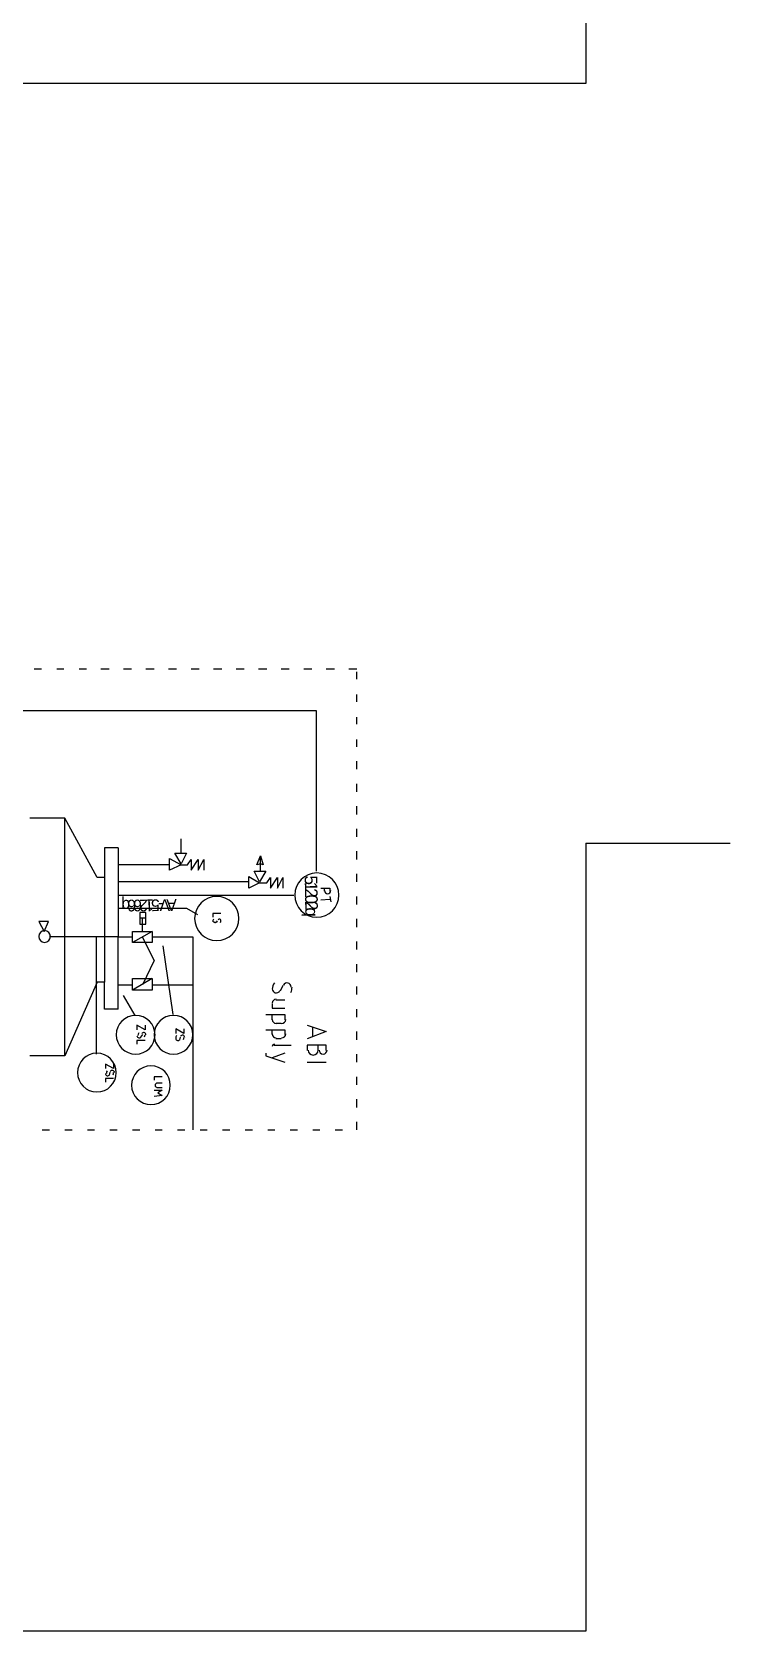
# Model space of a CAD drawing. Header units: millimetres. Extents: x 0 to 33.1, y 1.5 to 45.3.
# Drawn here: x 25.125 to 26.416, y 14.876 to 17.833 of the extents above; entities that cross this region are included whole.
import ezdxf

# ---------------------------------------------------------------- set-up
doc = ezdxf.new("R2010")
doc.units = ezdxf.units.MM
doc.header["$MEASUREMENT"] = 0
doc.layers.get('0').update_dxf_attribs({"linetype": 'CONTINUOUS'})

msp = doc.modelspace()

# ---------------------------------------------------------------- linework, layer by layer
at = {"color": 7, "linetype": 'Continuous'}
for p, q in [((26.1494, 19.1944), (26.1494, 17.7378)), ((26.1494, 17.7378), (23.3728, 17.7378)), ((26.1494, 16.3328), (26.1494, 16.3328)), ((26.1494, 16.3328), (26.1494, 14.8761)), ((26.1494, 16.3328), (26.4161, 16.3328)), ((26.1494, 14.8761), (23.3728, 14.8761))]:
    msp.add_line(p, q, dxfattribs=at)
at = {"color": 140, "linetype": 'Continuous'}
for p, q in [((25.1428, 16.6544), (25.1294, 16.6544)), ((25.1844, 16.6544), (25.1711, 16.6544)), ((25.2261, 16.6544), (25.2128, 16.6544)), ((25.2678, 16.6544), (25.2528, 16.6544)), ((25.3094, 16.6544), (25.2944, 16.6544)), ((25.3511, 16.6544), (25.3361, 16.6544)), ((25.3928, 16.6544), (25.3778, 16.6544)), ((25.4344, 16.6544), (25.4194, 16.6544)), ((25.4761, 16.6544), (25.4611, 16.6544)), ((25.5178, 16.6544), (25.5028, 16.6544)), ((25.5594, 16.6544), (25.5444, 16.6544)), ((25.6011, 16.6544), (25.5861, 16.6544)), ((25.6428, 16.6544), (25.6278, 16.6544)), ((25.6844, 16.6544), (25.6694, 16.6544)), ((25.7261, 16.6544), (25.7111, 16.6544)), ((25.7261, 16.6361), (25.7261, 16.6494)), ((25.7261, 16.5944), (25.7261, 16.6078)), ((25.6511, 16.5778), (25.0161, 16.5778)), ((25.6511, 16.2811), (25.6511, 16.5778)), ((25.7261, 16.5528), (25.7261, 16.5661)), ((25.7261, 16.5111), (25.7261, 16.5244)), ((25.7261, 16.4694), (25.7261, 16.4844)), ((25.7261, 16.4278), (25.7261, 16.4428)), ((25.7261, 16.3861), (25.7261, 16.4011)), ((25.1861, 16.3794), (25.1211, 16.3794)), ((25.2461, 16.2694), (25.1861, 16.3794)), ((25.1861, 15.9394), (25.1861, 16.3794)), ((25.7261, 16.3444), (25.7261, 16.3594)), ((25.2844, 16.3244), (25.2594, 16.3244)), ((25.2594, 16.3244), (25.2594, 16.2694)), ((25.2844, 16.3244), (25.2844, 16.1594)), ((25.4011, 16.3144), (25.4011, 16.3411)), ((25.3794, 16.2928), (25.2844, 16.2928)), ((25.3794, 16.2828), (25.3794, 16.3044)), ((25.3794, 16.3044), (25.4011, 16.2928)), ((25.4011, 16.2928), (25.3794, 16.2828)), ((25.4011, 16.2944), (25.3894, 16.3144)), ((25.3894, 16.3144), (25.4111, 16.3144)), ((25.4111, 16.3144), (25.4011, 16.2944)), ((25.4011, 16.2928), (25.4128, 16.2928)), ((25.4128, 16.2928), (25.4194, 16.3028)), ((25.4194, 16.3028), (25.4194, 16.2828)), ((25.4194, 16.2828), (25.4328, 16.3028)), ((25.4328, 16.3028), (25.4328, 16.2828)), ((25.4328, 16.2828), (25.4428, 16.3028)), ((25.4428, 16.3028), (25.4428, 16.2828)), ((25.5411, 16.2928), (25.5478, 16.3094)), ((25.5478, 16.2944), (25.5411, 16.2928)), ((25.5478, 16.3094), (25.5528, 16.2928)), ((25.5478, 16.3094), (25.5528, 16.2928)), ((25.5478, 16.2811), (25.5478, 16.3094)), ((25.5528, 16.2928), (25.5478, 16.2944)), ((25.5528, 16.2928), (25.5478, 16.2944)), ((25.7261, 16.3028), (25.7261, 16.3178)), ((25.2594, 16.2694), (25.2461, 16.2694)), ((25.2594, 16.2694), (25.2594, 16.0761)), ((25.5261, 16.2494), (25.5261, 16.2711)), ((25.5261, 16.2711), (25.5461, 16.2594)), ((25.5461, 16.2611), (25.5361, 16.2811)), ((25.5361, 16.2811), (25.5578, 16.2811)), ((25.5578, 16.2811), (25.5461, 16.2611)), ((25.5594, 16.2594), (25.5661, 16.2694)), ((25.5661, 16.2694), (25.5661, 16.2494)), ((25.5661, 16.2494), (25.5794, 16.2694)), ((25.5794, 16.2694), (25.5794, 16.2494)), ((25.5794, 16.2494), (25.5894, 16.2694)), ((25.5894, 16.2694), (25.5894, 16.2494)), ((25.7261, 16.2611), (25.7261, 16.2761)), ((25.5261, 16.2611), (25.2844, 16.2611)), ((25.6094, 16.2361), (25.2844, 16.2361)), ((25.5461, 16.2594), (25.5261, 16.2494)), ((25.5461, 16.2594), (25.5594, 16.2594)), ((25.6594, 16.2494), (25.6761, 16.2494)), ((25.6661, 16.2444), (25.6661, 16.2494)), ((25.6761, 16.2494), (25.6761, 16.2444)), ((25.6761, 16.2344), (25.6778, 16.2244)), ((25.7261, 16.2194), (25.7261, 16.2344)), ((25.2844, 16.2128), (25.4111, 16.2128)), ((25.3361, 16.2044), (25.3244, 16.2044)), ((25.3244, 16.2044), (25.3244, 16.1828)), ((25.3361, 16.1828), (25.3361, 16.2044)), ((25.4111, 16.2128), (25.4311, 16.2011)), ((25.4744, 16.2028), (25.4594, 16.2028)), ((25.4594, 16.2028), (25.4594, 16.1961)), ((25.6594, 16.2278), (25.6761, 16.2294)), ((25.1378, 16.1878), (25.1478, 16.1694)), ((25.1561, 16.1878), (25.1378, 16.1878)), ((25.1478, 16.1694), (25.1561, 16.1878)), ((25.3361, 16.1944), (25.3244, 16.1944)), ((25.3244, 16.1828), (25.3361, 16.1828)), ((25.3294, 16.1694), (25.3294, 16.1944)), ((25.4678, 16.1894), (25.4661, 16.1861)), ((25.7261, 16.1778), (25.7261, 16.1928)), ((25.2844, 16.1594), (25.1578, 16.1594)), ((25.2444, 15.9428), (25.2444, 16.1594)), ((25.2844, 16.1594), (25.3111, 16.1594)), ((25.2844, 16.0261), (25.2844, 16.1594)), ((25.3111, 16.1494), (25.3111, 16.1694)), ((25.3111, 16.1694), (25.3478, 16.1694)), ((25.3478, 16.1694), (25.3111, 16.1494)), ((25.3478, 16.1494), (25.3111, 16.1494)), ((25.3511, 16.1161), (25.3294, 16.1594)), ((25.3478, 16.1694), (25.3478, 16.1494)), ((25.3478, 16.1594), (25.4228, 16.1594)), ((25.4228, 16.1594), (25.4228, 15.9144)), ((25.7261, 16.1361), (25.7261, 16.1511)), ((25.3511, 16.1161), (25.3294, 16.0711)), ((25.3861, 16.0161), (25.3678, 16.1428)), ((25.7261, 16.0944), (25.7261, 16.1094)), ((25.2461, 16.0761), (25.1861, 15.9394)), ((25.2594, 16.0761), (25.2461, 16.0761)), ((25.2594, 16.0261), (25.2594, 16.0761)), ((25.2844, 16.0711), (25.3111, 16.0711)), ((25.3111, 16.0611), (25.3111, 16.0828)), ((25.3111, 16.0828), (25.3478, 16.0828)), ((25.3478, 16.0828), (25.3111, 16.0611)), ((25.3478, 16.0611), (25.3111, 16.0611)), ((25.3478, 16.0828), (25.3478, 16.0611)), ((25.3478, 16.0711), (25.4228, 16.0711)), ((25.4228, 16.0744), (25.4228, 15.8028)), ((25.5894, 16.0694), (25.5844, 16.0594)), ((25.7261, 16.0528), (25.7261, 16.0678)), ((25.2844, 16.0261), (25.2594, 16.0261)), ((25.3161, 16.0144), (25.2944, 16.0511)), ((25.5694, 16.0361), (25.5694, 16.0278)), ((25.5694, 16.0278), (25.5928, 16.0278)), ((25.5928, 16.0428), (25.5761, 16.0428)), ((25.7261, 16.0111), (25.7261, 16.0261)), ((25.3344, 15.9878), (25.3194, 15.9961)), ((25.3194, 15.9961), (25.3194, 15.9878)), ((25.3344, 15.9961), (25.3344, 15.9878)), ((25.5578, 16.0161), (25.5928, 16.0161)), ((25.5694, 16.0061), (25.5694, 16.0161)), ((25.5861, 15.9994), (25.5761, 15.9994)), ((25.5928, 16.0161), (25.5928, 16.0061)), ((25.6344, 15.9961), (25.6694, 15.9844)), ((25.3344, 15.9678), (25.3194, 15.9678)), ((25.3194, 15.9678), (25.3194, 15.9611)), ((25.3294, 15.9794), (25.3261, 15.9744)), ((25.4061, 15.9811), (25.3911, 15.9894)), ((25.3911, 15.9894), (25.3911, 15.9811)), ((25.3994, 15.9744), (25.3978, 15.9694)), ((25.4061, 15.9894), (25.4061, 15.9811)), ((25.5578, 15.9878), (25.5928, 15.9878)), ((25.5694, 15.9794), (25.5694, 15.9878)), ((25.5861, 15.9711), (25.5761, 15.9711)), ((25.5928, 15.9878), (25.5928, 15.9794)), ((25.6694, 15.9844), (25.6344, 15.9711)), ((25.6444, 15.9761), (25.6444, 15.9928)), ((25.7261, 15.9694), (25.7261, 15.9844)), ((25.1861, 15.9394), (25.1211, 15.9394)), ((25.5578, 15.9444), (25.5578, 15.9394)), ((25.5578, 15.9394), (25.5928, 15.9278)), ((25.5928, 15.9444), (25.5694, 15.9361)), ((25.5728, 15.9594), (25.6044, 15.9594)), ((25.6344, 15.9594), (25.6344, 15.9494)), ((25.6694, 15.9594), (25.6344, 15.9594)), ((25.6544, 15.9494), (25.6544, 15.9594)), ((25.6694, 15.9494), (25.6694, 15.9594)), ((25.7261, 15.9278), (25.7261, 15.9428)), ((25.2761, 15.9161), (25.2611, 15.9244)), ((25.2611, 15.9244), (25.2611, 15.9161)), ((25.2694, 15.9094), (25.2678, 15.9044)), ((25.2761, 15.9244), (25.2761, 15.9161)), ((25.6344, 15.9278), (25.6694, 15.9278)), ((25.2761, 15.8978), (25.2611, 15.8978)), ((25.2611, 15.8978), (25.2611, 15.8911)), ((25.3661, 15.9011), (25.3511, 15.9011)), ((25.3511, 15.9011), (25.3511, 15.8944)), ((25.3661, 15.8894), (25.3561, 15.8894)), ((25.3561, 15.8811), (25.3661, 15.8811)), ((25.7261, 15.8861), (25.7261, 15.9011)), ((25.3511, 15.8761), (25.3661, 15.8761)), ((25.3661, 15.8661), (25.3511, 15.8644)), ((25.3661, 15.8761), (25.3578, 15.8711)), ((25.3578, 15.8711), (25.3661, 15.8661)), ((25.7261, 15.8444), (25.7261, 15.8594)), ((25.1444, 15.8028), (25.1578, 15.8028)), ((25.1861, 15.8028), (25.1994, 15.8028)), ((25.2278, 15.8028), (25.2411, 15.8028)), ((25.2694, 15.8028), (25.2828, 15.8028)), ((25.3111, 15.8028), (25.3244, 15.8028)), ((25.3528, 15.8028), (25.3661, 15.8028)), ((25.3944, 15.8028), (25.4078, 15.8028)), ((25.4361, 15.8028), (25.4494, 15.8028)), ((25.4778, 15.8028), (25.4911, 15.8028)), ((25.5194, 15.8028), (25.5328, 15.8028)), ((25.5611, 15.8028), (25.5744, 15.8028)), ((25.6028, 15.8028), (25.6161, 15.8028)), ((25.6444, 15.8028), (25.6578, 15.8028)), ((25.6861, 15.8028), (25.6994, 15.8028)), ((25.7261, 15.8028), (25.7261, 15.8178))]:
    msp.add_line(p, q, dxfattribs=at)
for points in [[(25.6519, 16.2778), (25.6294, 16.2778), (25.6111, 16.2594), (25.6111, 16.2369)], [(25.6928, 16.2369), (25.6928, 16.2594), (25.6744, 16.2778), (25.6519, 16.2778)], [(25.4669, 16.2344), (25.4444, 16.2344), (25.4261, 16.2161), (25.4261, 16.1936)], [(25.5078, 16.1936), (25.5078, 16.2161), (25.4894, 16.2344), (25.4669, 16.2344)], [(25.6111, 16.2369), (25.6111, 16.2144), (25.6294, 16.1961), (25.6519, 16.1961)], [(25.6519, 16.1961), (25.6744, 16.1961), (25.6928, 16.2144), (25.6928, 16.2369)], [(25.6661, 16.2453), (25.6661, 16.2421), (25.6688, 16.2394), (25.6719, 16.2394)], [(25.6719, 16.2394), (25.6751, 16.2394), (25.6778, 16.2421), (25.6778, 16.2453)], [(25.4261, 16.1936), (25.4261, 16.1711), (25.4444, 16.1528), (25.4669, 16.1528)], [(25.4611, 16.1921), (25.4601, 16.1907), (25.4596, 16.189), (25.4594, 16.1872)], [(25.4611, 16.1886), (25.4611, 16.1875), (25.4619, 16.1864), (25.4631, 16.1863)], [(25.4631, 16.1863), (25.4642, 16.186), (25.4653, 16.1865), (25.4658, 16.1875)], [(25.4669, 16.1528), (25.4894, 16.1528), (25.5078, 16.1711), (25.5078, 16.1936)], [(25.4725, 16.1926), (25.4714, 16.1929), (25.4703, 16.1925), (25.4697, 16.1914)], [(25.4744, 16.1903), (25.4744, 16.1914), (25.4736, 16.1925), (25.4725, 16.1926)], [(25.4737, 16.1863), (25.4742, 16.1875), (25.4744, 16.1889), (25.4744, 16.1903)], [(25.1486, 16.1711), (25.1426, 16.1711), (25.1378, 16.1662), (25.1378, 16.1603)], [(25.1378, 16.1603), (25.1378, 16.1543), (25.1426, 16.1494), (25.1486, 16.1494)], [(25.1594, 16.1603), (25.1594, 16.1662), (25.1546, 16.1711), (25.1486, 16.1711)], [(25.1486, 16.1494), (25.1546, 16.1494), (25.1594, 16.1543), (25.1594, 16.1603)], [(25.5735, 16.0747), (25.571, 16.0713), (25.5696, 16.0671), (25.5694, 16.0628)], [(25.5694, 16.0636), (25.5694, 16.0601), (25.5718, 16.0571), (25.5751, 16.0563)], [(25.5751, 16.0563), (25.5786, 16.0556), (25.5821, 16.0571), (25.5836, 16.0603)], [(25.5987, 16.0742), (25.5953, 16.075), (25.5918, 16.0735), (25.5903, 16.0703)], [(25.6044, 16.0669), (25.6044, 16.0704), (25.6021, 16.0735), (25.5987, 16.0742)], [(25.6042, 16.0565), (25.6054, 16.0597), (25.6061, 16.0632), (25.6061, 16.0667)], [(25.5769, 16.0444), (25.5728, 16.0444), (25.5694, 16.0411), (25.5694, 16.0369)], [(25.3169, 16.0144), (25.2971, 16.0144), (25.2811, 15.9985), (25.2811, 15.9786)], [(25.3528, 15.9786), (25.3528, 15.9985), (25.3368, 16.0144), (25.3169, 16.0144)], [(25.3869, 16.0144), (25.3671, 16.0144), (25.3511, 15.9985), (25.3511, 15.9786)], [(25.4228, 15.9786), (25.4228, 15.9985), (25.4068, 16.0144), (25.3869, 16.0144)], [(25.5694, 16.0069), (25.5694, 16.0028), (25.5728, 15.9994), (25.5769, 15.9994)], [(25.5869, 15.9994), (25.5911, 15.9994), (25.5944, 16.0028), (25.5944, 16.0069)], [(25.2811, 15.9786), (25.2811, 15.9589), (25.2971, 15.9428), (25.3169, 15.9428)], [(25.3169, 15.9428), (25.3368, 15.9428), (25.3528, 15.9589), (25.3528, 15.9786)], [(25.3194, 15.9769), (25.3194, 15.975), (25.3208, 15.9733), (25.3226, 15.9729)], [(25.3226, 15.9821), (25.3217, 15.9807), (25.3213, 15.979), (25.3211, 15.9772)], [(25.3226, 15.9729), (25.3246, 15.9725), (25.3265, 15.9733), (25.3274, 15.9751)], [(25.3329, 15.9826), (25.331, 15.9832), (25.3292, 15.9822), (25.3282, 15.9804)], [(25.3361, 15.9786), (25.3361, 15.9806), (25.3347, 15.9822), (25.3329, 15.9826)], [(25.3336, 15.9746), (25.3342, 15.9758), (25.3344, 15.9772), (25.3344, 15.9786)], [(25.3511, 15.9786), (25.3511, 15.9589), (25.3671, 15.9428), (25.3869, 15.9428)], [(25.3869, 15.9428), (25.4068, 15.9428), (25.4228, 15.9589), (25.4228, 15.9786)], [(25.3926, 15.9771), (25.3917, 15.9757), (25.3911, 15.974), (25.3911, 15.9722)], [(25.3911, 15.9719), (25.3911, 15.97), (25.3925, 15.9683), (25.3943, 15.9679)], [(25.3943, 15.9679), (25.3963, 15.9675), (25.3982, 15.9683), (25.399, 15.9701)], [(25.4046, 15.9776), (25.4026, 15.9781), (25.4007, 15.9772), (25.3999, 15.9754)], [(25.4078, 15.9736), (25.4078, 15.9756), (25.4064, 15.9772), (25.4046, 15.9776)], [(25.4053, 15.9696), (25.4058, 15.9708), (25.4061, 15.9722), (25.4061, 15.9736)], [(25.5694, 15.9803), (25.5694, 15.9761), (25.5728, 15.9728), (25.5769, 15.9728)], [(25.5869, 15.9728), (25.5911, 15.9728), (25.5944, 15.9761), (25.5944, 15.9803)], [(25.2453, 15.9444), (25.2254, 15.9444), (25.2094, 15.9283), (25.2094, 15.9086)], [(25.2811, 15.9086), (25.2811, 15.9283), (25.2651, 15.9444), (25.2453, 15.9444)], [(25.5736, 15.9611), (25.5713, 15.9611), (25.5694, 15.9593), (25.5694, 15.9569)], [(25.6361, 15.9503), (25.6361, 15.9451), (25.6401, 15.9411), (25.6453, 15.9411)], [(25.6453, 15.9411), (25.6503, 15.9411), (25.6544, 15.9451), (25.6544, 15.9503)], [(25.6561, 15.9503), (25.6561, 15.9461), (25.6594, 15.9428), (25.6636, 15.9428)], [(25.6636, 15.9428), (25.6678, 15.9428), (25.6711, 15.9461), (25.6711, 15.9503)], [(25.2094, 15.9086), (25.2094, 15.8889), (25.2254, 15.8728), (25.2453, 15.8728)], [(25.2453, 15.8728), (25.2651, 15.8728), (25.2811, 15.8889), (25.2811, 15.9086)], [(25.2644, 15.9121), (25.2633, 15.9107), (25.2629, 15.909), (25.2628, 15.9072)], [(25.2746, 15.9126), (25.2726, 15.9131), (25.2707, 15.9122), (25.2699, 15.9104)], [(25.2778, 15.9086), (25.2778, 15.9106), (25.2764, 15.9122), (25.2746, 15.9126)], [(25.2753, 15.9046), (25.2758, 15.9058), (25.2761, 15.9072), (25.2761, 15.9086)], [(25.3453, 15.9211), (25.3254, 15.9211), (25.3094, 15.905), (25.3094, 15.8853)], [(25.3811, 15.8853), (25.3811, 15.905), (25.3651, 15.9211), (25.3453, 15.9211)], [(25.2611, 15.9069), (25.2611, 15.905), (25.2625, 15.9033), (25.2643, 15.9029)], [(25.2643, 15.9029), (25.2663, 15.9025), (25.2681, 15.9033), (25.269, 15.9051)], [(25.3094, 15.8853), (25.3094, 15.8656), (25.3254, 15.8494), (25.3453, 15.8494)], [(25.3453, 15.8494), (25.3651, 15.8494), (25.3811, 15.8656), (25.3811, 15.8853)], [(25.3569, 15.8894), (25.3546, 15.8894), (25.3528, 15.8875), (25.3528, 15.8853)], [(25.3528, 15.8853), (25.3528, 15.8829), (25.3547, 15.8811), (25.3569, 15.8811)]]:
    msp.add_open_spline(points, degree=3, dxfattribs=at)

# ---------------------------------------------------------------- texts
at = {"color": 140}
for s, height, rotation, p in [('5', 0.023333, 271.274, (25.6294, 16.2728)), ('q', 0.021667, 180.923, (25.3065, 16.2282)), ('1', 0.023333, 271.274, (25.6297, 16.261)), ('0', 0.023333, 271.274, (25.6301, 16.2375)), ('2', 0.023333, 271.274, (25.6299, 16.2492)), ('6', 0.021667, 180.923, (25.3175, 16.2285)), ('6', 0.021667, 180.923, (25.3285, 16.2286)), ('2', 0.021667, 180.923, (25.3394, 16.2287)), ('1', 0.021667, 180.923, (25.3504, 16.2289)), ('5', 0.021667, 180.923, (25.3614, 16.229)), ('-', 0.021667, 180.923, (25.3679, 16.2292)), ('V', 0.021667, 180.923, (25.3803, 16.2293)), ('A', 0.021667, 180.923, (25.3928, 16.2294)), ('q', 0.023333, 271.274, (25.6306, 16.2139)), ('2', 0.023333, 271.274, (25.6303, 16.2257))]:
    msp.add_text(s, height=height, rotation=rotation, dxfattribs=at).set_placement(p)

doc.saveas('drawing.dxf')
